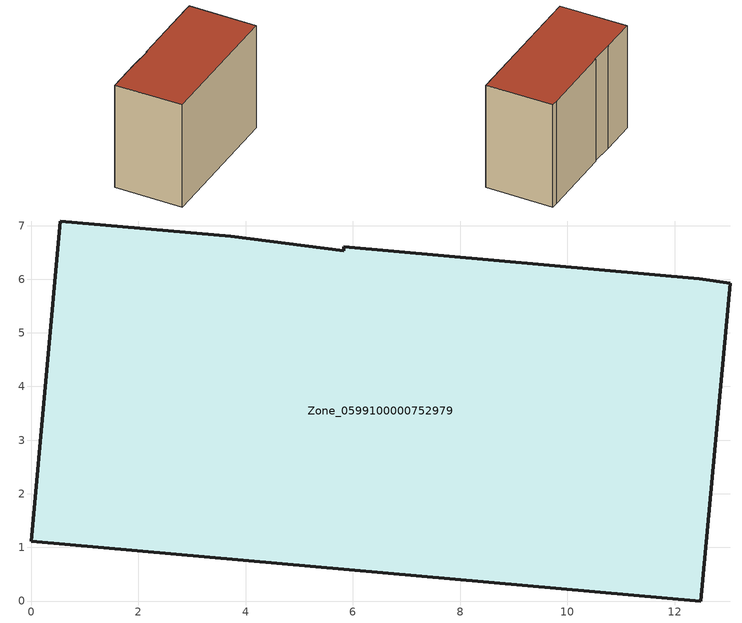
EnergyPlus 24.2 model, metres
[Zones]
Zone_0599100000752979
 floor ground (C_G): 5.83,6.61 12.46,6.01 13.04,5.92 12.49,0 0,1.12 0.54,7.09 3.72,6.8 5.83,6.53 z0
 wall outside (C_F): 12.49,0 13.04,5.92 12.46,6.01 5.83,6.61 5.83,6.53 3.72,6.8 0.54,7.09 0,1.12 12.49,0 z0:9.7
 roof outside (C_R): 12.46,6.01 5.83,6.61 5.83,6.53 3.72,6.8 0.54,7.09 0,1.12 12.49,0 13.04,5.92 z9.7
[BUILDING]
Pand.0599100000752979: North Axis=0; Terrain=City; Loads Convergence Tolerance Value=0.04; Temperature Convergence Tolerance Value=0.4; Solar Distribution=FullExterior; Maximum Number of Warmup Days=25; Minimum Number of Warmup Days=1
[Site:Location]
Rotterdam.The.Hague.AP_ZH_NLD Design_Conditions: Latitude=51.96; Longitude=4.45; Time Zone=1; Elevation=-4.5
[SITE:GROUNDTEMPERATURE:BUILDINGSURFACE]
18, 18, 18, 18, 18, 18, 18, 18, 18, 18, 18, 18
[MATERIAL] Thermal Absorptance=0.9; Solar Absorptance=0.7; Visible Absorptance=0.7
Name | Roughness | Thickness | Conductivity | Density | Specific Heat
G.TC.2006-2014 | MediumSmooth | 0.15 | 0.06 | 540 | 1210
F.TC.2006-2014 | Rough | 0.3 | 0.12 | 1920 | 840
R.TC.2006-2014 | MediumRough | 0.2 | 0.08 | 1500 | 1000
[CONSTRUCTION]
C_G: G.TC.2006-2014
C_F: F.TC.2006-2014
C_R: R.TC.2006-2014
[ZONE]
Zone_0599100000752979: Type=1; Multiplier=1; Ceiling Height=Autocalculate; Volume=Autocalculate; Floor Area=autocalculate; Part of Total Floor Area=Yes
[ZONEINFILTRATION:DESIGNFLOWRATE]
Infil_Zone_0599100000752979: Zone or ZoneList or Space or SpaceList=Zone_0599100000752979; Schedule=AlwaysOn; Design Flow Rate Calculation Method=Flow/Area; Flow Rate per Floor Area=0.0015; Constant Term Coefficient=1; Temperature Term Coefficient=0; Velocity Term Coefficient=0; Velocity Squared Term Coefficient=0
[HVACTEMPLATE:ZONE:IDEALLOADSAIRSYSTEM]
Zone_0599100000752979: Maximum Heating Supply Air Temperature=50; Minimum Cooling Supply Air Temperature=13; Maximum Heating Supply Air Humidity Ratio=0.0156; Minimum Cooling Supply Air Humidity Ratio=0.0077; Heating Limit=NoLimit; Cooling Limit=NoLimit; Dehumidification Control Type=ConstantSensibleHeatRatio; Cooling Sensible Heat Ratio=0.7; Dehumidification Setpoint=60; Humidification Control Type=None; Humidification Setpoint=30; Outdoor Air Method=None; Outdoor Air Flow Rate per Person=0.00944; Outdoor Air Flow Rate per Zone Floor Area=0; Outdoor Air Flow Rate per Zone=0; Demand Controlled Ventilation Type=None; Outdoor Air Economizer Type=NoEconomizer; Heat Recovery Type=None; Sensible Heat Recovery Effectiveness=0.7; Latent Heat Recovery Effectiveness=0.65
[ZONECONTROL:THERMOSTAT]
ThermostatControl_Zone_0599100000752979: Zone or ZoneList=Zone_0599100000752979; Control Type Schedule=DualSetpointControlType; Control 1=Thermostat_Zone_0599100000752979; Temperature Difference Between Cutout And Setpoint=0
[THERMOSTATSETPOINT:DUALSETPOINT]
Thermostat_Zone_0599100000752979: Heating Setpoint Temperature Schedule=HeatingSetpoint_Zone_0599100000752979; Cooling Setpoint Temperature Schedule=CoolingSetpoint_Zone_0599100000752979
[SCHEDULE:COMPACT]
HeatingSetpoint_Zone_0599100000752979: Through: 12/31, For: AllDays, Until: 24:00, 21
CoolingSetpoint_Zone_0599100000752979: Through: 12/31, For: AllDays, Until: 24:00, 24
DualSetpointControlType: Through: 12/31, For: AllDays, Until: 24:00, 4
AlwaysOn: Through: 12/31, For: AllDays, Until: 24:00, 1
